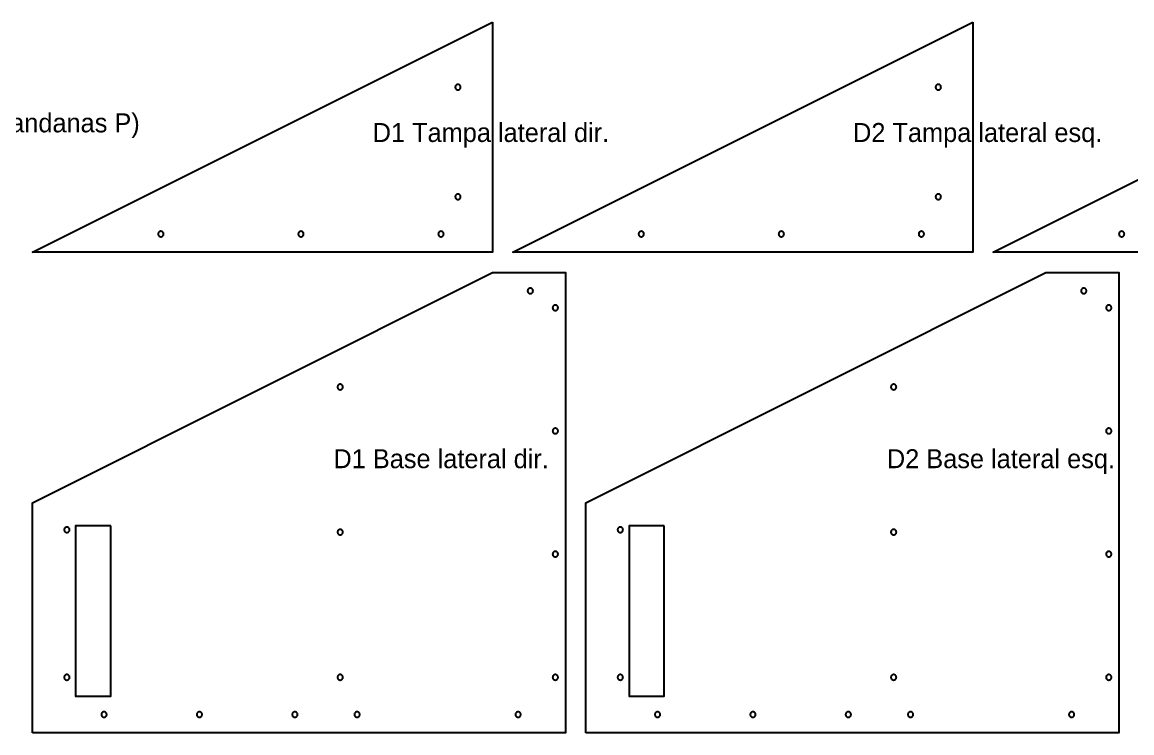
# Model space of a CAD drawing. Header units: millimetres. Extents: x 0 to 2802, y 0 to 1840.
# Drawn here: x 1134 to 1954, y 424 to 949 of the extents above; entities that cross this region are included whole.
import ezdxf

# ---------------------------------------------------------------- set-up
doc = ezdxf.new("R2010")
doc.units = ezdxf.units.MM
for name, color, linetype in [('CORTE_EXTERNO', 1, 'Continuous'), ('CORTE_INTERNO', 5, 'Continuous'), ('ETIQUETAS_NAO_CORTAR', 8, 'Continuous')]:
    doc.layers.add(name, color=color, linetype=linetype)

msp = doc.modelspace()

# ---------------------------------------------------------------- linework, layer by layer
at = {"layer": 'CORTE_EXTERNO'}
for points in [[(1481, 949), (1481, 779), (1141, 779), (1481, 949)], [(1836, 949), (1836, 779), (1496, 779), (1836, 949)], [(2191, 949), (2191, 779), (1851, 779), (2191, 949)], [(1141, 424), (1141, 594), (1481, 764), (1535, 764), (1535, 424), (1141, 424)], [(1550, 424), (1550, 594), (1890, 764), (1944, 764), (1944, 424), (1550, 424)]]:
    msp.add_lwpolyline(points, close=True, dxfattribs=at)
at = {"layer": 'CORTE_INTERNO'}
for points in [[(1454.73, 902.85), (1454.56, 902.76), (1454.39, 902.66), (1454.23, 902.55), (1454.09, 902.41), (1453.95, 902.27), (1453.84, 902.11), (1453.74, 901.94), (1453.65, 901.77), (1453.59, 901.58), (1453.54, 901.39), (1453.51, 901.2), (1453.5, 901), (1453.51, 900.8), (1453.54, 900.61), (1453.59, 900.42), (1453.65, 900.23), (1453.74, 900.06), (1453.84, 899.89), (1453.95, 899.73), (1454.09, 899.59), (1454.23, 899.45), (1454.39, 899.34), (1454.56, 899.24), (1454.73, 899.15), (1454.92, 899.09), (1455.11, 899.04), (1455.3, 899.01), (1455.5, 899), (1455.7, 899.01), (1455.89, 899.04), (1456.08, 899.09), (1456.27, 899.15), (1456.44, 899.24), (1456.61, 899.34), (1456.77, 899.45), (1456.91, 899.59), (1457.05, 899.73), (1457.16, 899.89), (1457.26, 900.06), (1457.35, 900.23), (1457.41, 900.42), (1457.46, 900.61), (1457.49, 900.8), (1457.5, 901), (1457.49, 901.2), (1457.46, 901.39), (1457.41, 901.58), (1457.35, 901.77), (1457.26, 901.94), (1457.16, 902.11), (1457.05, 902.27), (1456.91, 902.41), (1456.77, 902.55), (1456.61, 902.66), (1456.44, 902.76), (1456.27, 902.85), (1456.08, 902.91), (1455.89, 902.96), (1455.7, 902.99), (1455.5, 903), (1455.3, 902.99), (1455.11, 902.96), (1454.92, 902.91), (1454.73, 902.85)], [(1809.73, 902.85), (1809.56, 902.76), (1809.39, 902.66), (1809.23, 902.55), (1809.09, 902.41), (1808.95, 902.27), (1808.84, 902.11), (1808.74, 901.94), (1808.65, 901.77), (1808.59, 901.58), (1808.54, 901.39), (1808.51, 901.2), (1808.5, 901), (1808.51, 900.8), (1808.54, 900.61), (1808.59, 900.42), (1808.65, 900.23), (1808.74, 900.06), (1808.84, 899.89), (1808.95, 899.73), (1809.09, 899.59), (1809.23, 899.45), (1809.39, 899.34), (1809.56, 899.24), (1809.73, 899.15), (1809.92, 899.09), (1810.11, 899.04), (1810.3, 899.01), (1810.5, 899), (1810.7, 899.01), (1810.89, 899.04), (1811.08, 899.09), (1811.27, 899.15), (1811.44, 899.24), (1811.61, 899.34), (1811.77, 899.45), (1811.91, 899.59), (1812.05, 899.73), (1812.16, 899.89), (1812.26, 900.06), (1812.35, 900.23), (1812.41, 900.42), (1812.46, 900.61), (1812.49, 900.8), (1812.5, 901), (1812.49, 901.2), (1812.46, 901.39), (1812.41, 901.58), (1812.35, 901.77), (1812.26, 901.94), (1812.16, 902.11), (1812.05, 902.27), (1811.91, 902.41), (1811.77, 902.55), (1811.61, 902.66), (1811.44, 902.76), (1811.27, 902.85), (1811.08, 902.91), (1810.89, 902.96), (1810.7, 902.99), (1810.5, 903), (1810.3, 902.99), (1810.11, 902.96), (1809.92, 902.91), (1809.73, 902.85)], [(1454.56, 821.76), (1454.39, 821.66), (1454.23, 821.55), (1454.09, 821.41), (1453.95, 821.27), (1453.84, 821.11), (1453.74, 820.94), (1453.65, 820.77), (1453.59, 820.58), (1453.54, 820.39), (1453.51, 820.2), (1453.5, 820), (1453.51, 819.8), (1453.54, 819.61), (1453.59, 819.42), (1453.65, 819.23), (1453.74, 819.06), (1453.84, 818.89), (1453.95, 818.73), (1454.09, 818.59), (1454.23, 818.45), (1454.39, 818.34), (1454.56, 818.24), (1454.73, 818.15), (1454.92, 818.09), (1455.11, 818.04), (1455.3, 818.01), (1455.5, 818), (1455.7, 818.01), (1455.89, 818.04), (1456.08, 818.09), (1456.27, 818.15), (1456.44, 818.24), (1456.61, 818.34), (1456.77, 818.45), (1456.91, 818.59), (1457.05, 818.73), (1457.16, 818.89), (1457.26, 819.06), (1457.35, 819.23), (1457.41, 819.42), (1457.46, 819.61), (1457.49, 819.8), (1457.5, 820), (1457.49, 820.2), (1457.46, 820.39), (1457.41, 820.58), (1457.35, 820.77), (1457.26, 820.94), (1457.16, 821.11), (1457.05, 821.27), (1456.91, 821.41), (1456.77, 821.55), (1456.61, 821.66), (1456.44, 821.76), (1456.27, 821.85), (1456.08, 821.91), (1455.89, 821.96), (1455.7, 821.99), (1455.5, 822), (1455.3, 821.99), (1455.11, 821.96), (1454.92, 821.91), (1454.73, 821.85), (1454.56, 821.76)], [(1809.56, 821.76), (1809.39, 821.66), (1809.23, 821.55), (1809.09, 821.41), (1808.95, 821.27), (1808.84, 821.11), (1808.74, 820.94), (1808.65, 820.77), (1808.59, 820.58), (1808.54, 820.39), (1808.51, 820.2), (1808.5, 820), (1808.51, 819.8), (1808.54, 819.61), (1808.59, 819.42), (1808.65, 819.23), (1808.74, 819.06), (1808.84, 818.89), (1808.95, 818.73), (1809.09, 818.59), (1809.23, 818.45), (1809.39, 818.34), (1809.56, 818.24), (1809.73, 818.15), (1809.92, 818.09), (1810.11, 818.04), (1810.3, 818.01), (1810.5, 818), (1810.7, 818.01), (1810.89, 818.04), (1811.08, 818.09), (1811.27, 818.15), (1811.44, 818.24), (1811.61, 818.34), (1811.77, 818.45), (1811.91, 818.59), (1812.05, 818.73), (1812.16, 818.89), (1812.26, 819.06), (1812.35, 819.23), (1812.41, 819.42), (1812.46, 819.61), (1812.49, 819.8), (1812.5, 820), (1812.49, 820.2), (1812.46, 820.39), (1812.41, 820.58), (1812.35, 820.77), (1812.26, 820.94), (1812.16, 821.11), (1812.05, 821.27), (1811.91, 821.41), (1811.77, 821.55), (1811.61, 821.66), (1811.44, 821.76), (1811.27, 821.85), (1811.08, 821.91), (1810.89, 821.96), (1810.7, 821.99), (1810.5, 822), (1810.3, 821.99), (1810.11, 821.96), (1809.92, 821.91), (1809.73, 821.85), (1809.56, 821.76)], [(1235.8, 794.49), (1235.61, 794.46), (1235.42, 794.41), (1235.23, 794.35), (1235.06, 794.26), (1234.89, 794.16), (1234.73, 794.05), (1234.59, 793.91), (1234.45, 793.77), (1234.34, 793.61), (1234.24, 793.44), (1234.15, 793.27), (1234.09, 793.08), (1234.04, 792.89), (1234.01, 792.7), (1234, 792.5), (1234.01, 792.3), (1234.04, 792.11), (1234.09, 791.92), (1234.15, 791.73), (1234.24, 791.56), (1234.34, 791.39), (1234.45, 791.23), (1234.59, 791.09), (1234.73, 790.95), (1234.89, 790.84), (1235.06, 790.74), (1235.23, 790.65), (1235.42, 790.59), (1235.61, 790.54), (1235.8, 790.51), (1236, 790.5), (1236.2, 790.51), (1236.39, 790.54), (1236.58, 790.59), (1236.77, 790.65), (1236.94, 790.74), (1237.11, 790.84), (1237.27, 790.95), (1237.41, 791.09), (1237.55, 791.23), (1237.66, 791.39), (1237.76, 791.56), (1237.85, 791.73), (1237.91, 791.92), (1237.96, 792.11), (1237.99, 792.3), (1238, 792.5), (1237.99, 792.7), (1237.96, 792.89), (1237.91, 793.08), (1237.85, 793.27), (1237.76, 793.44), (1237.66, 793.61), (1237.55, 793.77), (1237.41, 793.91), (1237.27, 794.05), (1237.11, 794.16), (1236.94, 794.26), (1236.77, 794.35), (1236.58, 794.41), (1236.39, 794.46), (1236.2, 794.49), (1236, 794.5), (1235.8, 794.49)], [(1339.11, 794.46), (1338.92, 794.41), (1338.73, 794.35), (1338.56, 794.26), (1338.39, 794.16), (1338.23, 794.05), (1338.09, 793.91), (1337.95, 793.77), (1337.84, 793.61), (1337.74, 793.44), (1337.65, 793.27), (1337.59, 793.08), (1337.54, 792.89), (1337.51, 792.7), (1337.5, 792.5), (1337.51, 792.3), (1337.54, 792.11), (1337.59, 791.92), (1337.65, 791.73), (1337.74, 791.56), (1337.84, 791.39), (1337.95, 791.23), (1338.09, 791.09), (1338.23, 790.95), (1338.39, 790.84), (1338.56, 790.74), (1338.73, 790.65), (1338.92, 790.59), (1339.11, 790.54), (1339.3, 790.51), (1339.5, 790.5), (1339.7, 790.51), (1339.89, 790.54), (1340.08, 790.59), (1340.27, 790.65), (1340.44, 790.74), (1340.61, 790.84), (1340.77, 790.95), (1340.91, 791.09), (1341.05, 791.23), (1341.16, 791.39), (1341.26, 791.56), (1341.35, 791.73), (1341.41, 791.92), (1341.46, 792.11), (1341.49, 792.3), (1341.5, 792.5), (1341.49, 792.7), (1341.46, 792.89), (1341.41, 793.08), (1341.35, 793.27), (1341.26, 793.44), (1341.16, 793.61), (1341.05, 793.77), (1340.91, 793.91), (1340.77, 794.05), (1340.61, 794.16), (1340.44, 794.26), (1340.27, 794.35), (1340.08, 794.41), (1339.89, 794.46), (1339.7, 794.49), (1339.5, 794.5), (1339.3, 794.49), (1339.11, 794.46)], [(1442.42, 794.41), (1442.23, 794.35), (1442.06, 794.26), (1441.89, 794.16), (1441.73, 794.05), (1441.59, 793.91), (1441.45, 793.77), (1441.34, 793.61), (1441.24, 793.44), (1441.15, 793.27), (1441.09, 793.08), (1441.04, 792.89), (1441.01, 792.7), (1441, 792.5), (1441.01, 792.3), (1441.04, 792.11), (1441.09, 791.92), (1441.15, 791.73), (1441.24, 791.56), (1441.34, 791.39), (1441.45, 791.23), (1441.59, 791.09), (1441.73, 790.95), (1441.89, 790.84), (1442.06, 790.74), (1442.23, 790.65), (1442.42, 790.59), (1442.61, 790.54), (1442.8, 790.51), (1443, 790.5), (1443.2, 790.51), (1443.39, 790.54), (1443.58, 790.59), (1443.77, 790.65), (1443.94, 790.74), (1444.11, 790.84), (1444.27, 790.95), (1444.41, 791.09), (1444.55, 791.23), (1444.66, 791.39), (1444.76, 791.56), (1444.85, 791.73), (1444.91, 791.92), (1444.96, 792.11), (1444.99, 792.3), (1445, 792.5), (1444.99, 792.7), (1444.96, 792.89), (1444.91, 793.08), (1444.85, 793.27), (1444.76, 793.44), (1444.66, 793.61), (1444.55, 793.77), (1444.41, 793.91), (1444.27, 794.05), (1444.11, 794.16), (1443.94, 794.26), (1443.77, 794.35), (1443.58, 794.41), (1443.39, 794.46), (1443.2, 794.49), (1443, 794.5), (1442.8, 794.49), (1442.61, 794.46), (1442.42, 794.41)], [(1590.8, 794.49), (1590.61, 794.46), (1590.42, 794.41), (1590.23, 794.35), (1590.06, 794.26), (1589.89, 794.16), (1589.73, 794.05), (1589.59, 793.91), (1589.45, 793.77), (1589.34, 793.61), (1589.24, 793.44), (1589.15, 793.27), (1589.09, 793.08), (1589.04, 792.89), (1589.01, 792.7), (1589, 792.5), (1589.01, 792.3), (1589.04, 792.11), (1589.09, 791.92), (1589.15, 791.73), (1589.24, 791.56), (1589.34, 791.39), (1589.45, 791.23), (1589.59, 791.09), (1589.73, 790.95), (1589.89, 790.84), (1590.06, 790.74), (1590.23, 790.65), (1590.42, 790.59), (1590.61, 790.54), (1590.8, 790.51), (1591, 790.5), (1591.2, 790.51), (1591.39, 790.54), (1591.58, 790.59), (1591.77, 790.65), (1591.94, 790.74), (1592.11, 790.84), (1592.27, 790.95), (1592.41, 791.09), (1592.55, 791.23), (1592.66, 791.39), (1592.76, 791.56), (1592.85, 791.73), (1592.91, 791.92), (1592.96, 792.11), (1592.99, 792.3), (1593, 792.5), (1592.99, 792.7), (1592.96, 792.89), (1592.91, 793.08), (1592.85, 793.27), (1592.76, 793.44), (1592.66, 793.61), (1592.55, 793.77), (1592.41, 793.91), (1592.27, 794.05), (1592.11, 794.16), (1591.94, 794.26), (1591.77, 794.35), (1591.58, 794.41), (1591.39, 794.46), (1591.2, 794.49), (1591, 794.5), (1590.8, 794.49)], [(1694.11, 794.46), (1693.92, 794.41), (1693.73, 794.35), (1693.56, 794.26), (1693.39, 794.16), (1693.23, 794.05), (1693.09, 793.91), (1692.95, 793.77), (1692.84, 793.61), (1692.74, 793.44), (1692.65, 793.27), (1692.59, 793.08), (1692.54, 792.89), (1692.51, 792.7), (1692.5, 792.5), (1692.51, 792.3), (1692.54, 792.11), (1692.59, 791.92), (1692.65, 791.73), (1692.74, 791.56), (1692.84, 791.39), (1692.95, 791.23), (1693.09, 791.09), (1693.23, 790.95), (1693.39, 790.84), (1693.56, 790.74), (1693.73, 790.65), (1693.92, 790.59), (1694.11, 790.54), (1694.3, 790.51), (1694.5, 790.5), (1694.7, 790.51), (1694.89, 790.54), (1695.08, 790.59), (1695.27, 790.65), (1695.44, 790.74), (1695.61, 790.84), (1695.77, 790.95), (1695.91, 791.09), (1696.05, 791.23), (1696.16, 791.39), (1696.26, 791.56), (1696.35, 791.73), (1696.41, 791.92), (1696.46, 792.11), (1696.49, 792.3), (1696.5, 792.5), (1696.49, 792.7), (1696.46, 792.89), (1696.41, 793.08), (1696.35, 793.27), (1696.26, 793.44), (1696.16, 793.61), (1696.05, 793.77), (1695.91, 793.91), (1695.77, 794.05), (1695.61, 794.16), (1695.44, 794.26), (1695.27, 794.35), (1695.08, 794.41), (1694.89, 794.46), (1694.7, 794.49), (1694.5, 794.5), (1694.3, 794.49), (1694.11, 794.46)], [(1797.42, 794.41), (1797.23, 794.35), (1797.06, 794.26), (1796.89, 794.16), (1796.73, 794.05), (1796.59, 793.91), (1796.45, 793.77), (1796.34, 793.61), (1796.24, 793.44), (1796.15, 793.27), (1796.09, 793.08), (1796.04, 792.89), (1796.01, 792.7), (1796, 792.5), (1796.01, 792.3), (1796.04, 792.11), (1796.09, 791.92), (1796.15, 791.73), (1796.24, 791.56), (1796.34, 791.39), (1796.45, 791.23), (1796.59, 791.09), (1796.73, 790.95), (1796.89, 790.84), (1797.06, 790.74), (1797.23, 790.65), (1797.42, 790.59), (1797.61, 790.54), (1797.8, 790.51), (1798, 790.5), (1798.2, 790.51), (1798.39, 790.54), (1798.58, 790.59), (1798.77, 790.65), (1798.94, 790.74), (1799.11, 790.84), (1799.27, 790.95), (1799.41, 791.09), (1799.55, 791.23), (1799.66, 791.39), (1799.76, 791.56), (1799.85, 791.73), (1799.91, 791.92), (1799.96, 792.11), (1799.99, 792.3), (1800, 792.5), (1799.99, 792.7), (1799.96, 792.89), (1799.91, 793.08), (1799.85, 793.27), (1799.76, 793.44), (1799.66, 793.61), (1799.55, 793.77), (1799.41, 793.91), (1799.27, 794.05), (1799.11, 794.16), (1798.94, 794.26), (1798.77, 794.35), (1798.58, 794.41), (1798.39, 794.46), (1798.2, 794.49), (1798, 794.5), (1797.8, 794.49), (1797.61, 794.46), (1797.42, 794.41)], [(1945.8, 794.49), (1945.61, 794.46), (1945.42, 794.41), (1945.23, 794.35), (1945.06, 794.26), (1944.89, 794.16), (1944.73, 794.05), (1944.59, 793.91), (1944.45, 793.77), (1944.34, 793.61), (1944.24, 793.44), (1944.15, 793.27), (1944.09, 793.08), (1944.04, 792.89), (1944.01, 792.7), (1944, 792.5), (1944.01, 792.3), (1944.04, 792.11), (1944.09, 791.92), (1944.15, 791.73), (1944.24, 791.56), (1944.34, 791.39), (1944.45, 791.23), (1944.59, 791.09), (1944.73, 790.95), (1944.89, 790.84), (1945.06, 790.74), (1945.23, 790.65), (1945.42, 790.59), (1945.61, 790.54), (1945.8, 790.51), (1946, 790.5), (1946.2, 790.51), (1946.39, 790.54), (1946.58, 790.59), (1946.77, 790.65), (1946.94, 790.74), (1947.11, 790.84), (1947.27, 790.95), (1947.41, 791.09), (1947.55, 791.23), (1947.66, 791.39), (1947.76, 791.56), (1947.85, 791.73), (1947.91, 791.92), (1947.96, 792.11), (1947.99, 792.3), (1948, 792.5), (1947.99, 792.7), (1947.96, 792.89), (1947.91, 793.08), (1947.85, 793.27), (1947.76, 793.44), (1947.66, 793.61), (1947.55, 793.77), (1947.41, 793.91), (1947.27, 794.05), (1947.11, 794.16), (1946.94, 794.26), (1946.77, 794.35), (1946.58, 794.41), (1946.39, 794.46), (1946.2, 794.49), (1946, 794.5), (1945.8, 794.49)], [(1507.89, 752.16), (1507.73, 752.05), (1507.59, 751.91), (1507.45, 751.77), (1507.34, 751.61), (1507.24, 751.44), (1507.15, 751.27), (1507.09, 751.08), (1507.04, 750.89), (1507.01, 750.7), (1507, 750.5), (1507.01, 750.3), (1507.04, 750.11), (1507.09, 749.92), (1507.15, 749.73), (1507.24, 749.56), (1507.34, 749.39), (1507.45, 749.23), (1507.59, 749.09), (1507.73, 748.95), (1507.89, 748.84), (1508.06, 748.74), (1508.23, 748.65), (1508.42, 748.59), (1508.61, 748.54), (1508.8, 748.51), (1509, 748.5), (1509.2, 748.51), (1509.39, 748.54), (1509.58, 748.59), (1509.77, 748.65), (1509.94, 748.74), (1510.11, 748.84), (1510.27, 748.95), (1510.41, 749.09), (1510.55, 749.23), (1510.66, 749.39), (1510.76, 749.56), (1510.85, 749.73), (1510.91, 749.92), (1510.96, 750.11), (1510.99, 750.3), (1511, 750.5), (1510.99, 750.7), (1510.96, 750.89), (1510.91, 751.08), (1510.85, 751.27), (1510.76, 751.44), (1510.66, 751.61), (1510.55, 751.77), (1510.41, 751.91), (1510.27, 752.05), (1510.11, 752.16), (1509.94, 752.26), (1509.77, 752.35), (1509.58, 752.41), (1509.39, 752.46), (1509.2, 752.49), (1509, 752.5), (1508.8, 752.49), (1508.61, 752.46), (1508.42, 752.41), (1508.23, 752.35), (1508.06, 752.26), (1507.89, 752.16)], [(1916.89, 752.16), (1916.73, 752.05), (1916.59, 751.91), (1916.45, 751.77), (1916.34, 751.61), (1916.24, 751.44), (1916.15, 751.27), (1916.09, 751.08), (1916.04, 750.89), (1916.01, 750.7), (1916, 750.5), (1916.01, 750.3), (1916.04, 750.11), (1916.09, 749.92), (1916.15, 749.73), (1916.24, 749.56), (1916.34, 749.39), (1916.45, 749.23), (1916.59, 749.09), (1916.73, 748.95), (1916.89, 748.84), (1917.06, 748.74), (1917.23, 748.65), (1917.42, 748.59), (1917.61, 748.54), (1917.8, 748.51), (1918, 748.5), (1918.2, 748.51), (1918.39, 748.54), (1918.58, 748.59), (1918.77, 748.65), (1918.94, 748.74), (1919.11, 748.84), (1919.27, 748.95), (1919.41, 749.09), (1919.55, 749.23), (1919.66, 749.39), (1919.76, 749.56), (1919.85, 749.73), (1919.91, 749.92), (1919.96, 750.11), (1919.99, 750.3), (1920, 750.5), (1919.99, 750.7), (1919.96, 750.89), (1919.91, 751.08), (1919.85, 751.27), (1919.76, 751.44), (1919.66, 751.61), (1919.55, 751.77), (1919.41, 751.91), (1919.27, 752.05), (1919.11, 752.16), (1918.94, 752.26), (1918.77, 752.35), (1918.58, 752.41), (1918.39, 752.46), (1918.2, 752.49), (1918, 752.5), (1917.8, 752.49), (1917.61, 752.46), (1917.42, 752.41), (1917.23, 752.35), (1917.06, 752.26), (1916.89, 752.16)], [(1525.65, 738.77), (1525.59, 738.58), (1525.54, 738.39), (1525.51, 738.2), (1525.5, 738), (1525.51, 737.8), (1525.54, 737.61), (1525.59, 737.42), (1525.65, 737.23), (1525.74, 737.06), (1525.84, 736.89), (1525.95, 736.73), (1526.09, 736.59), (1526.23, 736.45), (1526.39, 736.34), (1526.56, 736.24), (1526.73, 736.15), (1526.92, 736.09), (1527.11, 736.04), (1527.3, 736.01), (1527.5, 736), (1527.7, 736.01), (1527.89, 736.04), (1528.08, 736.09), (1528.27, 736.15), (1528.44, 736.24), (1528.61, 736.34), (1528.77, 736.45), (1528.91, 736.59), (1529.05, 736.73), (1529.16, 736.89), (1529.26, 737.06), (1529.35, 737.23), (1529.41, 737.42), (1529.46, 737.61), (1529.49, 737.8), (1529.5, 738), (1529.49, 738.2), (1529.46, 738.39), (1529.41, 738.58), (1529.35, 738.77), (1529.26, 738.94), (1529.16, 739.11), (1529.05, 739.27), (1528.91, 739.41), (1528.77, 739.55), (1528.61, 739.66), (1528.44, 739.76), (1528.27, 739.85), (1528.08, 739.91), (1527.89, 739.96), (1527.7, 739.99), (1527.5, 740), (1527.3, 739.99), (1527.11, 739.96), (1526.92, 739.91), (1526.73, 739.85), (1526.56, 739.76), (1526.39, 739.66), (1526.23, 739.55), (1526.09, 739.41), (1525.95, 739.27), (1525.84, 739.11), (1525.74, 738.94), (1525.65, 738.77)], [(1934.65, 738.77), (1934.59, 738.58), (1934.54, 738.39), (1934.51, 738.2), (1934.5, 738), (1934.51, 737.8), (1934.54, 737.61), (1934.59, 737.42), (1934.65, 737.23), (1934.74, 737.06), (1934.84, 736.89), (1934.95, 736.73), (1935.09, 736.59), (1935.23, 736.45), (1935.39, 736.34), (1935.56, 736.24), (1935.73, 736.15), (1935.92, 736.09), (1936.11, 736.04), (1936.3, 736.01), (1936.5, 736), (1936.7, 736.01), (1936.89, 736.04), (1937.08, 736.09), (1937.27, 736.15), (1937.44, 736.24), (1937.61, 736.34), (1937.77, 736.45), (1937.91, 736.59), (1938.05, 736.73), (1938.16, 736.89), (1938.26, 737.06), (1938.35, 737.23), (1938.41, 737.42), (1938.46, 737.61), (1938.49, 737.8), (1938.5, 738), (1938.49, 738.2), (1938.46, 738.39), (1938.41, 738.58), (1938.35, 738.77), (1938.26, 738.94), (1938.16, 739.11), (1938.05, 739.27), (1937.91, 739.41), (1937.77, 739.55), (1937.61, 739.66), (1937.44, 739.76), (1937.27, 739.85), (1937.08, 739.91), (1936.89, 739.96), (1936.7, 739.99), (1936.5, 740), (1936.3, 739.99), (1936.11, 739.96), (1935.92, 739.91), (1935.73, 739.85), (1935.56, 739.76), (1935.39, 739.66), (1935.23, 739.55), (1935.09, 739.41), (1934.95, 739.27), (1934.84, 739.11), (1934.74, 738.94), (1934.65, 738.77)], [(1368.3, 681.49), (1368.11, 681.46), (1367.92, 681.41), (1367.73, 681.35), (1367.56, 681.26), (1367.39, 681.16), (1367.23, 681.05), (1367.09, 680.91), (1366.95, 680.77), (1366.84, 680.61), (1366.74, 680.44), (1366.65, 680.27), (1366.59, 680.08), (1366.54, 679.89), (1366.51, 679.7), (1366.5, 679.5), (1366.51, 679.3), (1366.54, 679.11), (1366.59, 678.92), (1366.65, 678.73), (1366.74, 678.56), (1366.84, 678.39), (1366.95, 678.23), (1367.09, 678.09), (1367.23, 677.95), (1367.39, 677.84), (1367.56, 677.74), (1367.73, 677.65), (1367.92, 677.59), (1368.11, 677.54), (1368.3, 677.51), (1368.5, 677.5), (1368.7, 677.51), (1368.89, 677.54), (1369.08, 677.59), (1369.27, 677.65), (1369.44, 677.74), (1369.61, 677.84), (1369.77, 677.95), (1369.91, 678.09), (1370.05, 678.23), (1370.16, 678.39), (1370.26, 678.56), (1370.35, 678.73), (1370.41, 678.92), (1370.46, 679.11), (1370.49, 679.3), (1370.5, 679.5), (1370.49, 679.7), (1370.46, 679.89), (1370.41, 680.08), (1370.35, 680.27), (1370.26, 680.44), (1370.16, 680.61), (1370.05, 680.77), (1369.91, 680.91), (1369.77, 681.05), (1369.61, 681.16), (1369.44, 681.26), (1369.27, 681.35), (1369.08, 681.41), (1368.89, 681.46), (1368.7, 681.49), (1368.5, 681.5), (1368.3, 681.49)], [(1777.3, 681.49), (1777.11, 681.46), (1776.92, 681.41), (1776.73, 681.35), (1776.56, 681.26), (1776.39, 681.16), (1776.23, 681.05), (1776.09, 680.91), (1775.95, 680.77), (1775.84, 680.61), (1775.74, 680.44), (1775.65, 680.27), (1775.59, 680.08), (1775.54, 679.89), (1775.51, 679.7), (1775.5, 679.5), (1775.51, 679.3), (1775.54, 679.11), (1775.59, 678.92), (1775.65, 678.73), (1775.74, 678.56), (1775.84, 678.39), (1775.95, 678.23), (1776.09, 678.09), (1776.23, 677.95), (1776.39, 677.84), (1776.56, 677.74), (1776.73, 677.65), (1776.92, 677.59), (1777.11, 677.54), (1777.3, 677.51), (1777.5, 677.5), (1777.7, 677.51), (1777.89, 677.54), (1778.08, 677.59), (1778.27, 677.65), (1778.44, 677.74), (1778.61, 677.84), (1778.77, 677.95), (1778.91, 678.09), (1779.05, 678.23), (1779.16, 678.39), (1779.26, 678.56), (1779.35, 678.73), (1779.41, 678.92), (1779.46, 679.11), (1779.49, 679.3), (1779.5, 679.5), (1779.49, 679.7), (1779.46, 679.89), (1779.41, 680.08), (1779.35, 680.27), (1779.26, 680.44), (1779.16, 680.61), (1779.05, 680.77), (1778.91, 680.91), (1778.77, 681.05), (1778.61, 681.16), (1778.44, 681.26), (1778.27, 681.35), (1778.08, 681.41), (1777.89, 681.46), (1777.7, 681.49), (1777.5, 681.5), (1777.3, 681.49)], [(1525.59, 647.58), (1525.54, 647.39), (1525.51, 647.2), (1525.5, 647), (1525.51, 646.8), (1525.54, 646.61), (1525.59, 646.42), (1525.65, 646.23), (1525.74, 646.06), (1525.84, 645.89), (1525.95, 645.73), (1526.09, 645.59), (1526.23, 645.45), (1526.39, 645.34), (1526.56, 645.24), (1526.73, 645.15), (1526.92, 645.09), (1527.11, 645.04), (1527.3, 645.01), (1527.5, 645), (1527.7, 645.01), (1527.89, 645.04), (1528.08, 645.09), (1528.27, 645.15), (1528.44, 645.24), (1528.61, 645.34), (1528.77, 645.45), (1528.91, 645.59), (1529.05, 645.73), (1529.16, 645.89), (1529.26, 646.06), (1529.35, 646.23), (1529.41, 646.42), (1529.46, 646.61), (1529.49, 646.8), (1529.5, 647), (1529.49, 647.2), (1529.46, 647.39), (1529.41, 647.58), (1529.35, 647.77), (1529.26, 647.94), (1529.16, 648.11), (1529.05, 648.27), (1528.91, 648.41), (1528.77, 648.55), (1528.61, 648.66), (1528.44, 648.76), (1528.27, 648.85), (1528.08, 648.91), (1527.89, 648.96), (1527.7, 648.99), (1527.5, 649), (1527.3, 648.99), (1527.11, 648.96), (1526.92, 648.91), (1526.73, 648.85), (1526.56, 648.76), (1526.39, 648.66), (1526.23, 648.55), (1526.09, 648.41), (1525.95, 648.27), (1525.84, 648.11), (1525.74, 647.94), (1525.65, 647.77), (1525.59, 647.58)], [(1934.59, 647.58), (1934.54, 647.39), (1934.51, 647.2), (1934.5, 647), (1934.51, 646.8), (1934.54, 646.61), (1934.59, 646.42), (1934.65, 646.23), (1934.74, 646.06), (1934.84, 645.89), (1934.95, 645.73), (1935.09, 645.59), (1935.23, 645.45), (1935.39, 645.34), (1935.56, 645.24), (1935.73, 645.15), (1935.92, 645.09), (1936.11, 645.04), (1936.3, 645.01), (1936.5, 645), (1936.7, 645.01), (1936.89, 645.04), (1937.08, 645.09), (1937.27, 645.15), (1937.44, 645.24), (1937.61, 645.34), (1937.77, 645.45), (1937.91, 645.59), (1938.05, 645.73), (1938.16, 645.89), (1938.26, 646.06), (1938.35, 646.23), (1938.41, 646.42), (1938.46, 646.61), (1938.49, 646.8), (1938.5, 647), (1938.49, 647.2), (1938.46, 647.39), (1938.41, 647.58), (1938.35, 647.77), (1938.26, 647.94), (1938.16, 648.11), (1938.05, 648.27), (1937.91, 648.41), (1937.77, 648.55), (1937.61, 648.66), (1937.44, 648.76), (1937.27, 648.85), (1937.08, 648.91), (1936.89, 648.96), (1936.7, 648.99), (1936.5, 649), (1936.3, 648.99), (1936.11, 648.96), (1935.92, 648.91), (1935.73, 648.85), (1935.56, 648.76), (1935.39, 648.66), (1935.23, 648.55), (1935.09, 648.41), (1934.95, 648.27), (1934.84, 648.11), (1934.74, 647.94), (1934.65, 647.77), (1934.59, 647.58)], [(1165.73, 575.85), (1165.56, 575.76), (1165.39, 575.66), (1165.23, 575.55), (1165.09, 575.41), (1164.95, 575.27), (1164.84, 575.11), (1164.74, 574.94), (1164.65, 574.77), (1164.59, 574.58), (1164.54, 574.39), (1164.51, 574.2), (1164.5, 574), (1164.51, 573.8), (1164.54, 573.61), (1164.59, 573.42), (1164.65, 573.23), (1164.74, 573.06), (1164.84, 572.89), (1164.95, 572.73), (1165.09, 572.59), (1165.23, 572.45), (1165.39, 572.34), (1165.56, 572.24), (1165.73, 572.15), (1165.92, 572.09), (1166.11, 572.04), (1166.3, 572.01), (1166.5, 572), (1166.7, 572.01), (1166.89, 572.04), (1167.08, 572.09), (1167.27, 572.15), (1167.44, 572.24), (1167.61, 572.34), (1167.77, 572.45), (1167.91, 572.59), (1168.05, 572.73), (1168.16, 572.89), (1168.26, 573.06), (1168.35, 573.23), (1168.41, 573.42), (1168.46, 573.61), (1168.49, 573.8), (1168.5, 574), (1168.49, 574.2), (1168.46, 574.39), (1168.41, 574.58), (1168.35, 574.77), (1168.26, 574.94), (1168.16, 575.11), (1168.05, 575.27), (1167.91, 575.41), (1167.77, 575.55), (1167.61, 575.66), (1167.44, 575.76), (1167.27, 575.85), (1167.08, 575.91), (1166.89, 575.96), (1166.7, 575.99), (1166.5, 576), (1166.3, 575.99), (1166.11, 575.96), (1165.92, 575.91), (1165.73, 575.85)], [(1199, 577), (1173, 577), (1173, 451), (1199, 451), (1199, 577)], [(1368.11, 574.21), (1367.92, 574.16), (1367.73, 574.1), (1367.56, 574.01), (1367.39, 573.91), (1367.23, 573.8), (1367.09, 573.66), (1366.95, 573.52), (1366.84, 573.36), (1366.74, 573.19), (1366.65, 573.02), (1366.59, 572.83), (1366.54, 572.64), (1366.51, 572.45), (1366.5, 572.25), (1366.51, 572.05), (1366.54, 571.86), (1366.59, 571.67), (1366.65, 571.48), (1366.74, 571.31), (1366.84, 571.14), (1366.95, 570.98), (1367.09, 570.84), (1367.23, 570.7), (1367.39, 570.59), (1367.56, 570.49), (1367.73, 570.4), (1367.92, 570.34), (1368.11, 570.29), (1368.3, 570.26), (1368.5, 570.25), (1368.7, 570.26), (1368.89, 570.29), (1369.08, 570.34), (1369.27, 570.4), (1369.44, 570.49), (1369.61, 570.59), (1369.77, 570.7), (1369.91, 570.84), (1370.05, 570.98), (1370.16, 571.14), (1370.26, 571.31), (1370.35, 571.48), (1370.41, 571.67), (1370.46, 571.86), (1370.49, 572.05), (1370.5, 572.25), (1370.49, 572.45), (1370.46, 572.64), (1370.41, 572.83), (1370.35, 573.02), (1370.26, 573.19), (1370.16, 573.36), (1370.05, 573.52), (1369.91, 573.66), (1369.77, 573.8), (1369.61, 573.91), (1369.44, 574.01), (1369.27, 574.1), (1369.08, 574.16), (1368.89, 574.21), (1368.7, 574.24), (1368.5, 574.25), (1368.3, 574.24), (1368.11, 574.21)], [(1574.73, 575.85), (1574.56, 575.76), (1574.39, 575.66), (1574.23, 575.55), (1574.09, 575.41), (1573.95, 575.27), (1573.84, 575.11), (1573.74, 574.94), (1573.65, 574.77), (1573.59, 574.58), (1573.54, 574.39), (1573.51, 574.2), (1573.5, 574), (1573.51, 573.8), (1573.54, 573.61), (1573.59, 573.42), (1573.65, 573.23), (1573.74, 573.06), (1573.84, 572.89), (1573.95, 572.73), (1574.09, 572.59), (1574.23, 572.45), (1574.39, 572.34), (1574.56, 572.24), (1574.73, 572.15), (1574.92, 572.09), (1575.11, 572.04), (1575.3, 572.01), (1575.5, 572), (1575.7, 572.01), (1575.89, 572.04), (1576.08, 572.09), (1576.27, 572.15), (1576.44, 572.24), (1576.61, 572.34), (1576.77, 572.45), (1576.91, 572.59), (1577.05, 572.73), (1577.16, 572.89), (1577.26, 573.06), (1577.35, 573.23), (1577.41, 573.42), (1577.46, 573.61), (1577.49, 573.8), (1577.5, 574), (1577.49, 574.2), (1577.46, 574.39), (1577.41, 574.58), (1577.35, 574.77), (1577.26, 574.94), (1577.16, 575.11), (1577.05, 575.27), (1576.91, 575.41), (1576.77, 575.55), (1576.61, 575.66), (1576.44, 575.76), (1576.27, 575.85), (1576.08, 575.91), (1575.89, 575.96), (1575.7, 575.99), (1575.5, 576), (1575.3, 575.99), (1575.11, 575.96), (1574.92, 575.91), (1574.73, 575.85)], [(1608, 577), (1582, 577), (1582, 451), (1608, 451), (1608, 577)], [(1777.11, 574.21), (1776.92, 574.16), (1776.73, 574.1), (1776.56, 574.01), (1776.39, 573.91), (1776.23, 573.8), (1776.09, 573.66), (1775.95, 573.52), (1775.84, 573.36), (1775.74, 573.19), (1775.65, 573.02), (1775.59, 572.83), (1775.54, 572.64), (1775.51, 572.45), (1775.5, 572.25), (1775.51, 572.05), (1775.54, 571.86), (1775.59, 571.67), (1775.65, 571.48), (1775.74, 571.31), (1775.84, 571.14), (1775.95, 570.98), (1776.09, 570.84), (1776.23, 570.7), (1776.39, 570.59), (1776.56, 570.49), (1776.73, 570.4), (1776.92, 570.34), (1777.11, 570.29), (1777.3, 570.26), (1777.5, 570.25), (1777.7, 570.26), (1777.89, 570.29), (1778.08, 570.34), (1778.27, 570.4), (1778.44, 570.49), (1778.61, 570.59), (1778.77, 570.7), (1778.91, 570.84), (1779.05, 570.98), (1779.16, 571.14), (1779.26, 571.31), (1779.35, 571.48), (1779.41, 571.67), (1779.46, 571.86), (1779.49, 572.05), (1779.5, 572.25), (1779.49, 572.45), (1779.46, 572.64), (1779.41, 572.83), (1779.35, 573.02), (1779.26, 573.19), (1779.16, 573.36), (1779.05, 573.52), (1778.91, 573.66), (1778.77, 573.8), (1778.61, 573.91), (1778.44, 574.01), (1778.27, 574.1), (1778.08, 574.16), (1777.89, 574.21), (1777.7, 574.24), (1777.5, 574.25), (1777.3, 574.24), (1777.11, 574.21)], [(1525.54, 556.39), (1525.51, 556.2), (1525.5, 556), (1525.51, 555.8), (1525.54, 555.61), (1525.59, 555.42), (1525.65, 555.23), (1525.74, 555.06), (1525.84, 554.89), (1525.95, 554.73), (1526.09, 554.59), (1526.23, 554.45), (1526.39, 554.34), (1526.56, 554.24), (1526.73, 554.15), (1526.92, 554.09), (1527.11, 554.04), (1527.3, 554.01), (1527.5, 554), (1527.7, 554.01), (1527.89, 554.04), (1528.08, 554.09), (1528.27, 554.15), (1528.44, 554.24), (1528.61, 554.34), (1528.77, 554.45), (1528.91, 554.59), (1529.05, 554.73), (1529.16, 554.89), (1529.26, 555.06), (1529.35, 555.23), (1529.41, 555.42), (1529.46, 555.61), (1529.49, 555.8), (1529.5, 556), (1529.49, 556.2), (1529.46, 556.39), (1529.41, 556.58), (1529.35, 556.77), (1529.26, 556.94), (1529.16, 557.11), (1529.05, 557.27), (1528.91, 557.41), (1528.77, 557.55), (1528.61, 557.66), (1528.44, 557.76), (1528.27, 557.85), (1528.08, 557.91), (1527.89, 557.96), (1527.7, 557.99), (1527.5, 558), (1527.3, 557.99), (1527.11, 557.96), (1526.92, 557.91), (1526.73, 557.85), (1526.56, 557.76), (1526.39, 557.66), (1526.23, 557.55), (1526.09, 557.41), (1525.95, 557.27), (1525.84, 557.11), (1525.74, 556.94), (1525.65, 556.77), (1525.59, 556.58), (1525.54, 556.39)], [(1934.54, 556.39), (1934.51, 556.2), (1934.5, 556), (1934.51, 555.8), (1934.54, 555.61), (1934.59, 555.42), (1934.65, 555.23), (1934.74, 555.06), (1934.84, 554.89), (1934.95, 554.73), (1935.09, 554.59), (1935.23, 554.45), (1935.39, 554.34), (1935.56, 554.24), (1935.73, 554.15), (1935.92, 554.09), (1936.11, 554.04), (1936.3, 554.01), (1936.5, 554), (1936.7, 554.01), (1936.89, 554.04), (1937.08, 554.09), (1937.27, 554.15), (1937.44, 554.24), (1937.61, 554.34), (1937.77, 554.45), (1937.91, 554.59), (1938.05, 554.73), (1938.16, 554.89), (1938.26, 555.06), (1938.35, 555.23), (1938.41, 555.42), (1938.46, 555.61), (1938.49, 555.8), (1938.5, 556), (1938.49, 556.2), (1938.46, 556.39), (1938.41, 556.58), (1938.35, 556.77), (1938.26, 556.94), (1938.16, 557.11), (1938.05, 557.27), (1937.91, 557.41), (1937.77, 557.55), (1937.61, 557.66), (1937.44, 557.76), (1937.27, 557.85), (1937.08, 557.91), (1936.89, 557.96), (1936.7, 557.99), (1936.5, 558), (1936.3, 557.99), (1936.11, 557.96), (1935.92, 557.91), (1935.73, 557.85), (1935.56, 557.76), (1935.39, 557.66), (1935.23, 557.55), (1935.09, 557.41), (1934.95, 557.27), (1934.84, 557.11), (1934.74, 556.94), (1934.65, 556.77), (1934.59, 556.58), (1934.54, 556.39)], [(1165.56, 466.76), (1165.39, 466.66), (1165.23, 466.55), (1165.09, 466.41), (1164.95, 466.27), (1164.84, 466.11), (1164.74, 465.94), (1164.65, 465.77), (1164.59, 465.58), (1164.54, 465.39), (1164.51, 465.2), (1164.5, 465), (1164.51, 464.8), (1164.54, 464.61), (1164.59, 464.42), (1164.65, 464.23), (1164.74, 464.06), (1164.84, 463.89), (1164.95, 463.73), (1165.09, 463.59), (1165.23, 463.45), (1165.39, 463.34), (1165.56, 463.24), (1165.73, 463.15), (1165.92, 463.09), (1166.11, 463.04), (1166.3, 463.01), (1166.5, 463), (1166.7, 463.01), (1166.89, 463.04), (1167.08, 463.09), (1167.27, 463.15), (1167.44, 463.24), (1167.61, 463.34), (1167.77, 463.45), (1167.91, 463.59), (1168.05, 463.73), (1168.16, 463.89), (1168.26, 464.06), (1168.35, 464.23), (1168.41, 464.42), (1168.46, 464.61), (1168.49, 464.8), (1168.5, 465), (1168.49, 465.2), (1168.46, 465.39), (1168.41, 465.58), (1168.35, 465.77), (1168.26, 465.94), (1168.16, 466.11), (1168.05, 466.27), (1167.91, 466.41), (1167.77, 466.55), (1167.61, 466.66), (1167.44, 466.76), (1167.27, 466.85), (1167.08, 466.91), (1166.89, 466.96), (1166.7, 466.99), (1166.5, 467), (1166.3, 466.99), (1166.11, 466.96), (1165.92, 466.91), (1165.73, 466.85), (1165.56, 466.76)], [(1367.92, 466.91), (1367.73, 466.85), (1367.56, 466.76), (1367.39, 466.66), (1367.23, 466.55), (1367.09, 466.41), (1366.95, 466.27), (1366.84, 466.11), (1366.74, 465.94), (1366.65, 465.77), (1366.59, 465.58), (1366.54, 465.39), (1366.51, 465.2), (1366.5, 465), (1366.51, 464.8), (1366.54, 464.61), (1366.59, 464.42), (1366.65, 464.23), (1366.74, 464.06), (1366.84, 463.89), (1366.95, 463.73), (1367.09, 463.59), (1367.23, 463.45), (1367.39, 463.34), (1367.56, 463.24), (1367.73, 463.15), (1367.92, 463.09), (1368.11, 463.04), (1368.3, 463.01), (1368.5, 463), (1368.7, 463.01), (1368.89, 463.04), (1369.08, 463.09), (1369.27, 463.15), (1369.44, 463.24), (1369.61, 463.34), (1369.77, 463.45), (1369.91, 463.59), (1370.05, 463.73), (1370.16, 463.89), (1370.26, 464.06), (1370.35, 464.23), (1370.41, 464.42), (1370.46, 464.61), (1370.49, 464.8), (1370.5, 465), (1370.49, 465.2), (1370.46, 465.39), (1370.41, 465.58), (1370.35, 465.77), (1370.26, 465.94), (1370.16, 466.11), (1370.05, 466.27), (1369.91, 466.41), (1369.77, 466.55), (1369.61, 466.66), (1369.44, 466.76), (1369.27, 466.85), (1369.08, 466.91), (1368.89, 466.96), (1368.7, 466.99), (1368.5, 467), (1368.3, 466.99), (1368.11, 466.96), (1367.92, 466.91)], [(1525.51, 465.2), (1525.5, 465), (1525.51, 464.8), (1525.54, 464.61), (1525.59, 464.42), (1525.65, 464.23), (1525.74, 464.06), (1525.84, 463.89), (1525.95, 463.73), (1526.09, 463.59), (1526.23, 463.45), (1526.39, 463.34), (1526.56, 463.24), (1526.73, 463.15), (1526.92, 463.09), (1527.11, 463.04), (1527.3, 463.01), (1527.5, 463), (1527.7, 463.01), (1527.89, 463.04), (1528.08, 463.09), (1528.27, 463.15), (1528.44, 463.24), (1528.61, 463.34), (1528.77, 463.45), (1528.91, 463.59), (1529.05, 463.73), (1529.16, 463.89), (1529.26, 464.06), (1529.35, 464.23), (1529.41, 464.42), (1529.46, 464.61), (1529.49, 464.8), (1529.5, 465), (1529.49, 465.2), (1529.46, 465.39), (1529.41, 465.58), (1529.35, 465.77), (1529.26, 465.94), (1529.16, 466.11), (1529.05, 466.27), (1528.91, 466.41), (1528.77, 466.55), (1528.61, 466.66), (1528.44, 466.76), (1528.27, 466.85), (1528.08, 466.91), (1527.89, 466.96), (1527.7, 466.99), (1527.5, 467), (1527.3, 466.99), (1527.11, 466.96), (1526.92, 466.91), (1526.73, 466.85), (1526.56, 466.76), (1526.39, 466.66), (1526.23, 466.55), (1526.09, 466.41), (1525.95, 466.27), (1525.84, 466.11), (1525.74, 465.94), (1525.65, 465.77), (1525.59, 465.58), (1525.54, 465.39), (1525.51, 465.2)], [(1574.56, 466.76), (1574.39, 466.66), (1574.23, 466.55), (1574.09, 466.41), (1573.95, 466.27), (1573.84, 466.11), (1573.74, 465.94), (1573.65, 465.77), (1573.59, 465.58), (1573.54, 465.39), (1573.51, 465.2), (1573.5, 465), (1573.51, 464.8), (1573.54, 464.61), (1573.59, 464.42), (1573.65, 464.23), (1573.74, 464.06), (1573.84, 463.89), (1573.95, 463.73), (1574.09, 463.59), (1574.23, 463.45), (1574.39, 463.34), (1574.56, 463.24), (1574.73, 463.15), (1574.92, 463.09), (1575.11, 463.04), (1575.3, 463.01), (1575.5, 463), (1575.7, 463.01), (1575.89, 463.04), (1576.08, 463.09), (1576.27, 463.15), (1576.44, 463.24), (1576.61, 463.34), (1576.77, 463.45), (1576.91, 463.59), (1577.05, 463.73), (1577.16, 463.89), (1577.26, 464.06), (1577.35, 464.23), (1577.41, 464.42), (1577.46, 464.61), (1577.49, 464.8), (1577.5, 465), (1577.49, 465.2), (1577.46, 465.39), (1577.41, 465.58), (1577.35, 465.77), (1577.26, 465.94), (1577.16, 466.11), (1577.05, 466.27), (1576.91, 466.41), (1576.77, 466.55), (1576.61, 466.66), (1576.44, 466.76), (1576.27, 466.85), (1576.08, 466.91), (1575.89, 466.96), (1575.7, 466.99), (1575.5, 467), (1575.3, 466.99), (1575.11, 466.96), (1574.92, 466.91), (1574.73, 466.85), (1574.56, 466.76)], [(1776.92, 466.91), (1776.73, 466.85), (1776.56, 466.76), (1776.39, 466.66), (1776.23, 466.55), (1776.09, 466.41), (1775.95, 466.27), (1775.84, 466.11), (1775.74, 465.94), (1775.65, 465.77), (1775.59, 465.58), (1775.54, 465.39), (1775.51, 465.2), (1775.5, 465), (1775.51, 464.8), (1775.54, 464.61), (1775.59, 464.42), (1775.65, 464.23), (1775.74, 464.06), (1775.84, 463.89), (1775.95, 463.73), (1776.09, 463.59), (1776.23, 463.45), (1776.39, 463.34), (1776.56, 463.24), (1776.73, 463.15), (1776.92, 463.09), (1777.11, 463.04), (1777.3, 463.01), (1777.5, 463), (1777.7, 463.01), (1777.89, 463.04), (1778.08, 463.09), (1778.27, 463.15), (1778.44, 463.24), (1778.61, 463.34), (1778.77, 463.45), (1778.91, 463.59), (1779.05, 463.73), (1779.16, 463.89), (1779.26, 464.06), (1779.35, 464.23), (1779.41, 464.42), (1779.46, 464.61), (1779.49, 464.8), (1779.5, 465), (1779.49, 465.2), (1779.46, 465.39), (1779.41, 465.58), (1779.35, 465.77), (1779.26, 465.94), (1779.16, 466.11), (1779.05, 466.27), (1778.91, 466.41), (1778.77, 466.55), (1778.61, 466.66), (1778.44, 466.76), (1778.27, 466.85), (1778.08, 466.91), (1777.89, 466.96), (1777.7, 466.99), (1777.5, 467), (1777.3, 466.99), (1777.11, 466.96), (1776.92, 466.91)], [(1934.51, 465.2), (1934.5, 465), (1934.51, 464.8), (1934.54, 464.61), (1934.59, 464.42), (1934.65, 464.23), (1934.74, 464.06), (1934.84, 463.89), (1934.95, 463.73), (1935.09, 463.59), (1935.23, 463.45), (1935.39, 463.34), (1935.56, 463.24), (1935.73, 463.15), (1935.92, 463.09), (1936.11, 463.04), (1936.3, 463.01), (1936.5, 463), (1936.7, 463.01), (1936.89, 463.04), (1937.08, 463.09), (1937.27, 463.15), (1937.44, 463.24), (1937.61, 463.34), (1937.77, 463.45), (1937.91, 463.59), (1938.05, 463.73), (1938.16, 463.89), (1938.26, 464.06), (1938.35, 464.23), (1938.41, 464.42), (1938.46, 464.61), (1938.49, 464.8), (1938.5, 465), (1938.49, 465.2), (1938.46, 465.39), (1938.41, 465.58), (1938.35, 465.77), (1938.26, 465.94), (1938.16, 466.11), (1938.05, 466.27), (1937.91, 466.41), (1937.77, 466.55), (1937.61, 466.66), (1937.44, 466.76), (1937.27, 466.85), (1937.08, 466.91), (1936.89, 466.96), (1936.7, 466.99), (1936.5, 467), (1936.3, 466.99), (1936.11, 466.96), (1935.92, 466.91), (1935.73, 466.85), (1935.56, 466.76), (1935.39, 466.66), (1935.23, 466.55), (1935.09, 466.41), (1934.95, 466.27), (1934.84, 466.11), (1934.74, 465.94), (1934.65, 465.77), (1934.59, 465.58), (1934.54, 465.39), (1934.51, 465.2)], [(1192.73, 439.05), (1192.59, 438.91), (1192.45, 438.77), (1192.34, 438.61), (1192.24, 438.44), (1192.15, 438.27), (1192.09, 438.08), (1192.04, 437.89), (1192.01, 437.7), (1192, 437.5), (1192.01, 437.3), (1192.04, 437.11), (1192.09, 436.92), (1192.15, 436.73), (1192.24, 436.56), (1192.34, 436.39), (1192.45, 436.23), (1192.59, 436.09), (1192.73, 435.95), (1192.89, 435.84), (1193.06, 435.74), (1193.23, 435.65), (1193.42, 435.59), (1193.61, 435.54), (1193.8, 435.51), (1194, 435.5), (1194.2, 435.51), (1194.39, 435.54), (1194.58, 435.59), (1194.77, 435.65), (1194.94, 435.74), (1195.11, 435.84), (1195.27, 435.95), (1195.41, 436.09), (1195.55, 436.23), (1195.66, 436.39), (1195.76, 436.56), (1195.85, 436.73), (1195.91, 436.92), (1195.96, 437.11), (1195.99, 437.3), (1196, 437.5), (1195.99, 437.7), (1195.96, 437.89), (1195.91, 438.08), (1195.85, 438.27), (1195.76, 438.44), (1195.66, 438.61), (1195.55, 438.77), (1195.41, 438.91), (1195.27, 439.05), (1195.11, 439.16), (1194.94, 439.26), (1194.77, 439.35), (1194.58, 439.41), (1194.39, 439.46), (1194.2, 439.49), (1194, 439.5), (1193.8, 439.49), (1193.61, 439.46), (1193.42, 439.41), (1193.23, 439.35), (1193.06, 439.26), (1192.89, 439.16), (1192.73, 439.05)], [(1263.09, 438.91), (1262.95, 438.77), (1262.84, 438.61), (1262.74, 438.44), (1262.65, 438.27), (1262.59, 438.08), (1262.54, 437.89), (1262.51, 437.7), (1262.5, 437.5), (1262.51, 437.3), (1262.54, 437.11), (1262.59, 436.92), (1262.65, 436.73), (1262.74, 436.56), (1262.84, 436.39), (1262.95, 436.23), (1263.09, 436.09), (1263.23, 435.95), (1263.39, 435.84), (1263.56, 435.74), (1263.73, 435.65), (1263.92, 435.59), (1264.11, 435.54), (1264.3, 435.51), (1264.5, 435.5), (1264.7, 435.51), (1264.89, 435.54), (1265.08, 435.59), (1265.27, 435.65), (1265.44, 435.74), (1265.61, 435.84), (1265.77, 435.95), (1265.91, 436.09), (1266.05, 436.23), (1266.16, 436.39), (1266.26, 436.56), (1266.35, 436.73), (1266.41, 436.92), (1266.46, 437.11), (1266.49, 437.3), (1266.5, 437.5), (1266.49, 437.7), (1266.46, 437.89), (1266.41, 438.08), (1266.35, 438.27), (1266.26, 438.44), (1266.16, 438.61), (1266.05, 438.77), (1265.91, 438.91), (1265.77, 439.05), (1265.61, 439.16), (1265.44, 439.26), (1265.27, 439.35), (1265.08, 439.41), (1264.89, 439.46), (1264.7, 439.49), (1264.5, 439.5), (1264.3, 439.49), (1264.11, 439.46), (1263.92, 439.41), (1263.73, 439.35), (1263.56, 439.26), (1263.39, 439.16), (1263.23, 439.05), (1263.09, 438.91)], [(1333.45, 438.77), (1333.34, 438.61), (1333.24, 438.44), (1333.15, 438.27), (1333.09, 438.08), (1333.04, 437.89), (1333.01, 437.7), (1333, 437.5), (1333.01, 437.3), (1333.04, 437.11), (1333.09, 436.92), (1333.15, 436.73), (1333.24, 436.56), (1333.34, 436.39), (1333.45, 436.23), (1333.59, 436.09), (1333.73, 435.95), (1333.89, 435.84), (1334.06, 435.74), (1334.23, 435.65), (1334.42, 435.59), (1334.61, 435.54), (1334.8, 435.51), (1335, 435.5), (1335.2, 435.51), (1335.39, 435.54), (1335.58, 435.59), (1335.77, 435.65), (1335.94, 435.74), (1336.11, 435.84), (1336.27, 435.95), (1336.41, 436.09), (1336.55, 436.23), (1336.66, 436.39), (1336.76, 436.56), (1336.85, 436.73), (1336.91, 436.92), (1336.96, 437.11), (1336.99, 437.3), (1337, 437.5), (1336.99, 437.7), (1336.96, 437.89), (1336.91, 438.08), (1336.85, 438.27), (1336.76, 438.44), (1336.66, 438.61), (1336.55, 438.77), (1336.41, 438.91), (1336.27, 439.05), (1336.11, 439.16), (1335.94, 439.26), (1335.77, 439.35), (1335.58, 439.41), (1335.39, 439.46), (1335.2, 439.49), (1335, 439.5), (1334.8, 439.49), (1334.61, 439.46), (1334.42, 439.41), (1334.23, 439.35), (1334.06, 439.26), (1333.89, 439.16), (1333.73, 439.05), (1333.59, 438.91), (1333.45, 438.77)], [(1379.34, 438.61), (1379.24, 438.44), (1379.15, 438.27), (1379.09, 438.08), (1379.04, 437.89), (1379.01, 437.7), (1379, 437.5), (1379.01, 437.3), (1379.04, 437.11), (1379.09, 436.92), (1379.15, 436.73), (1379.24, 436.56), (1379.34, 436.39), (1379.45, 436.23), (1379.59, 436.09), (1379.73, 435.95), (1379.89, 435.84), (1380.06, 435.74), (1380.23, 435.65), (1380.42, 435.59), (1380.61, 435.54), (1380.8, 435.51), (1381, 435.5), (1381.2, 435.51), (1381.39, 435.54), (1381.58, 435.59), (1381.77, 435.65), (1381.94, 435.74), (1382.11, 435.84), (1382.27, 435.95), (1382.41, 436.09), (1382.55, 436.23), (1382.66, 436.39), (1382.76, 436.56), (1382.85, 436.73), (1382.91, 436.92), (1382.96, 437.11), (1382.99, 437.3), (1383, 437.5), (1382.99, 437.7), (1382.96, 437.89), (1382.91, 438.08), (1382.85, 438.27), (1382.76, 438.44), (1382.66, 438.61), (1382.55, 438.77), (1382.41, 438.91), (1382.27, 439.05), (1382.11, 439.16), (1381.94, 439.26), (1381.77, 439.35), (1381.58, 439.41), (1381.39, 439.46), (1381.2, 439.49), (1381, 439.5), (1380.8, 439.49), (1380.61, 439.46), (1380.42, 439.41), (1380.23, 439.35), (1380.06, 439.26), (1379.89, 439.16), (1379.73, 439.05), (1379.59, 438.91), (1379.45, 438.77), (1379.34, 438.61)], [(1498.24, 438.44), (1498.15, 438.27), (1498.09, 438.08), (1498.04, 437.89), (1498.01, 437.7), (1498, 437.5), (1498.01, 437.3), (1498.04, 437.11), (1498.09, 436.92), (1498.15, 436.73), (1498.24, 436.56), (1498.34, 436.39), (1498.45, 436.23), (1498.59, 436.09), (1498.73, 435.95), (1498.89, 435.84), (1499.06, 435.74), (1499.23, 435.65), (1499.42, 435.59), (1499.61, 435.54), (1499.8, 435.51), (1500, 435.5), (1500.2, 435.51), (1500.39, 435.54), (1500.58, 435.59), (1500.77, 435.65), (1500.94, 435.74), (1501.11, 435.84), (1501.27, 435.95), (1501.41, 436.09), (1501.55, 436.23), (1501.66, 436.39), (1501.76, 436.56), (1501.85, 436.73), (1501.91, 436.92), (1501.96, 437.11), (1501.99, 437.3), (1502, 437.5), (1501.99, 437.7), (1501.96, 437.89), (1501.91, 438.08), (1501.85, 438.27), (1501.76, 438.44), (1501.66, 438.61), (1501.55, 438.77), (1501.41, 438.91), (1501.27, 439.05), (1501.11, 439.16), (1500.94, 439.26), (1500.77, 439.35), (1500.58, 439.41), (1500.39, 439.46), (1500.2, 439.49), (1500, 439.5), (1499.8, 439.49), (1499.61, 439.46), (1499.42, 439.41), (1499.23, 439.35), (1499.06, 439.26), (1498.89, 439.16), (1498.73, 439.05), (1498.59, 438.91), (1498.45, 438.77), (1498.34, 438.61), (1498.24, 438.44)], [(1601.73, 439.05), (1601.59, 438.91), (1601.45, 438.77), (1601.34, 438.61), (1601.24, 438.44), (1601.15, 438.27), (1601.09, 438.08), (1601.04, 437.89), (1601.01, 437.7), (1601, 437.5), (1601.01, 437.3), (1601.04, 437.11), (1601.09, 436.92), (1601.15, 436.73), (1601.24, 436.56), (1601.34, 436.39), (1601.45, 436.23), (1601.59, 436.09), (1601.73, 435.95), (1601.89, 435.84), (1602.06, 435.74), (1602.23, 435.65), (1602.42, 435.59), (1602.61, 435.54), (1602.8, 435.51), (1603, 435.5), (1603.2, 435.51), (1603.39, 435.54), (1603.58, 435.59), (1603.77, 435.65), (1603.94, 435.74), (1604.11, 435.84), (1604.27, 435.95), (1604.41, 436.09), (1604.55, 436.23), (1604.66, 436.39), (1604.76, 436.56), (1604.85, 436.73), (1604.91, 436.92), (1604.96, 437.11), (1604.99, 437.3), (1605, 437.5), (1604.99, 437.7), (1604.96, 437.89), (1604.91, 438.08), (1604.85, 438.27), (1604.76, 438.44), (1604.66, 438.61), (1604.55, 438.77), (1604.41, 438.91), (1604.27, 439.05), (1604.11, 439.16), (1603.94, 439.26), (1603.77, 439.35), (1603.58, 439.41), (1603.39, 439.46), (1603.2, 439.49), (1603, 439.5), (1602.8, 439.49), (1602.61, 439.46), (1602.42, 439.41), (1602.23, 439.35), (1602.06, 439.26), (1601.89, 439.16), (1601.73, 439.05)], [(1672.09, 438.91), (1671.95, 438.77), (1671.84, 438.61), (1671.74, 438.44), (1671.65, 438.27), (1671.59, 438.08), (1671.54, 437.89), (1671.51, 437.7), (1671.5, 437.5), (1671.51, 437.3), (1671.54, 437.11), (1671.59, 436.92), (1671.65, 436.73), (1671.74, 436.56), (1671.84, 436.39), (1671.95, 436.23), (1672.09, 436.09), (1672.23, 435.95), (1672.39, 435.84), (1672.56, 435.74), (1672.73, 435.65), (1672.92, 435.59), (1673.11, 435.54), (1673.3, 435.51), (1673.5, 435.5), (1673.7, 435.51), (1673.89, 435.54), (1674.08, 435.59), (1674.27, 435.65), (1674.44, 435.74), (1674.61, 435.84), (1674.77, 435.95), (1674.91, 436.09), (1675.05, 436.23), (1675.16, 436.39), (1675.26, 436.56), (1675.35, 436.73), (1675.41, 436.92), (1675.46, 437.11), (1675.49, 437.3), (1675.5, 437.5), (1675.49, 437.7), (1675.46, 437.89), (1675.41, 438.08), (1675.35, 438.27), (1675.26, 438.44), (1675.16, 438.61), (1675.05, 438.77), (1674.91, 438.91), (1674.77, 439.05), (1674.61, 439.16), (1674.44, 439.26), (1674.27, 439.35), (1674.08, 439.41), (1673.89, 439.46), (1673.7, 439.49), (1673.5, 439.5), (1673.3, 439.49), (1673.11, 439.46), (1672.92, 439.41), (1672.73, 439.35), (1672.56, 439.26), (1672.39, 439.16), (1672.23, 439.05), (1672.09, 438.91)], [(1742.45, 438.77), (1742.34, 438.61), (1742.24, 438.44), (1742.15, 438.27), (1742.09, 438.08), (1742.04, 437.89), (1742.01, 437.7), (1742, 437.5), (1742.01, 437.3), (1742.04, 437.11), (1742.09, 436.92), (1742.15, 436.73), (1742.24, 436.56), (1742.34, 436.39), (1742.45, 436.23), (1742.59, 436.09), (1742.73, 435.95), (1742.89, 435.84), (1743.06, 435.74), (1743.23, 435.65), (1743.42, 435.59), (1743.61, 435.54), (1743.8, 435.51), (1744, 435.5), (1744.2, 435.51), (1744.39, 435.54), (1744.58, 435.59), (1744.77, 435.65), (1744.94, 435.74), (1745.11, 435.84), (1745.27, 435.95), (1745.41, 436.09), (1745.55, 436.23), (1745.66, 436.39), (1745.76, 436.56), (1745.85, 436.73), (1745.91, 436.92), (1745.96, 437.11), (1745.99, 437.3), (1746, 437.5), (1745.99, 437.7), (1745.96, 437.89), (1745.91, 438.08), (1745.85, 438.27), (1745.76, 438.44), (1745.66, 438.61), (1745.55, 438.77), (1745.41, 438.91), (1745.27, 439.05), (1745.11, 439.16), (1744.94, 439.26), (1744.77, 439.35), (1744.58, 439.41), (1744.39, 439.46), (1744.2, 439.49), (1744, 439.5), (1743.8, 439.49), (1743.61, 439.46), (1743.42, 439.41), (1743.23, 439.35), (1743.06, 439.26), (1742.89, 439.16), (1742.73, 439.05), (1742.59, 438.91), (1742.45, 438.77)], [(1788.34, 438.61), (1788.24, 438.44), (1788.15, 438.27), (1788.09, 438.08), (1788.04, 437.89), (1788.01, 437.7), (1788, 437.5), (1788.01, 437.3), (1788.04, 437.11), (1788.09, 436.92), (1788.15, 436.73), (1788.24, 436.56), (1788.34, 436.39), (1788.45, 436.23), (1788.59, 436.09), (1788.73, 435.95), (1788.89, 435.84), (1789.06, 435.74), (1789.23, 435.65), (1789.42, 435.59), (1789.61, 435.54), (1789.8, 435.51), (1790, 435.5), (1790.2, 435.51), (1790.39, 435.54), (1790.58, 435.59), (1790.77, 435.65), (1790.94, 435.74), (1791.11, 435.84), (1791.27, 435.95), (1791.41, 436.09), (1791.55, 436.23), (1791.66, 436.39), (1791.76, 436.56), (1791.85, 436.73), (1791.91, 436.92), (1791.96, 437.11), (1791.99, 437.3), (1792, 437.5), (1791.99, 437.7), (1791.96, 437.89), (1791.91, 438.08), (1791.85, 438.27), (1791.76, 438.44), (1791.66, 438.61), (1791.55, 438.77), (1791.41, 438.91), (1791.27, 439.05), (1791.11, 439.16), (1790.94, 439.26), (1790.77, 439.35), (1790.58, 439.41), (1790.39, 439.46), (1790.2, 439.49), (1790, 439.5), (1789.8, 439.49), (1789.61, 439.46), (1789.42, 439.41), (1789.23, 439.35), (1789.06, 439.26), (1788.89, 439.16), (1788.73, 439.05), (1788.59, 438.91), (1788.45, 438.77), (1788.34, 438.61)], [(1907.24, 438.44), (1907.15, 438.27), (1907.09, 438.08), (1907.04, 437.89), (1907.01, 437.7), (1907, 437.5), (1907.01, 437.3), (1907.04, 437.11), (1907.09, 436.92), (1907.15, 436.73), (1907.24, 436.56), (1907.34, 436.39), (1907.45, 436.23), (1907.59, 436.09), (1907.73, 435.95), (1907.89, 435.84), (1908.06, 435.74), (1908.23, 435.65), (1908.42, 435.59), (1908.61, 435.54), (1908.8, 435.51), (1909, 435.5), (1909.2, 435.51), (1909.39, 435.54), (1909.58, 435.59), (1909.77, 435.65), (1909.94, 435.74), (1910.11, 435.84), (1910.27, 435.95), (1910.41, 436.09), (1910.55, 436.23), (1910.66, 436.39), (1910.76, 436.56), (1910.85, 436.73), (1910.91, 436.92), (1910.96, 437.11), (1910.99, 437.3), (1911, 437.5), (1910.99, 437.7), (1910.96, 437.89), (1910.91, 438.08), (1910.85, 438.27), (1910.76, 438.44), (1910.66, 438.61), (1910.55, 438.77), (1910.41, 438.91), (1910.27, 439.05), (1910.11, 439.16), (1909.94, 439.26), (1909.77, 439.35), (1909.58, 439.41), (1909.39, 439.46), (1909.2, 439.49), (1909, 439.5), (1908.8, 439.49), (1908.61, 439.46), (1908.42, 439.41), (1908.23, 439.35), (1908.06, 439.26), (1907.89, 439.16), (1907.73, 439.05), (1907.59, 438.91), (1907.45, 438.77), (1907.34, 438.61), (1907.24, 438.44)]]:
    msp.add_lwpolyline(points, close=True, dxfattribs=at)

# ---------------------------------------------------------------- texts
at = {"layer": 'ETIQUETAS_NAO_CORTAR'}
for s, p in [('D2 Prateleira do meio (ossos e bandanas P)', (852, 867.62)), ('D1 Tampa lateral dir.', (1392.5, 860.5)), ('D2 Tampa lateral esq.', (1747.5, 860.5)), ('D1 Base lateral dir.', (1363.5, 619.5)), ('D2 Base lateral esq.', (1772.5, 619.5))]:
    msp.add_text(s, height=14, dxfattribs=at).set_placement(p)

doc.saveas('drawing.dxf')
